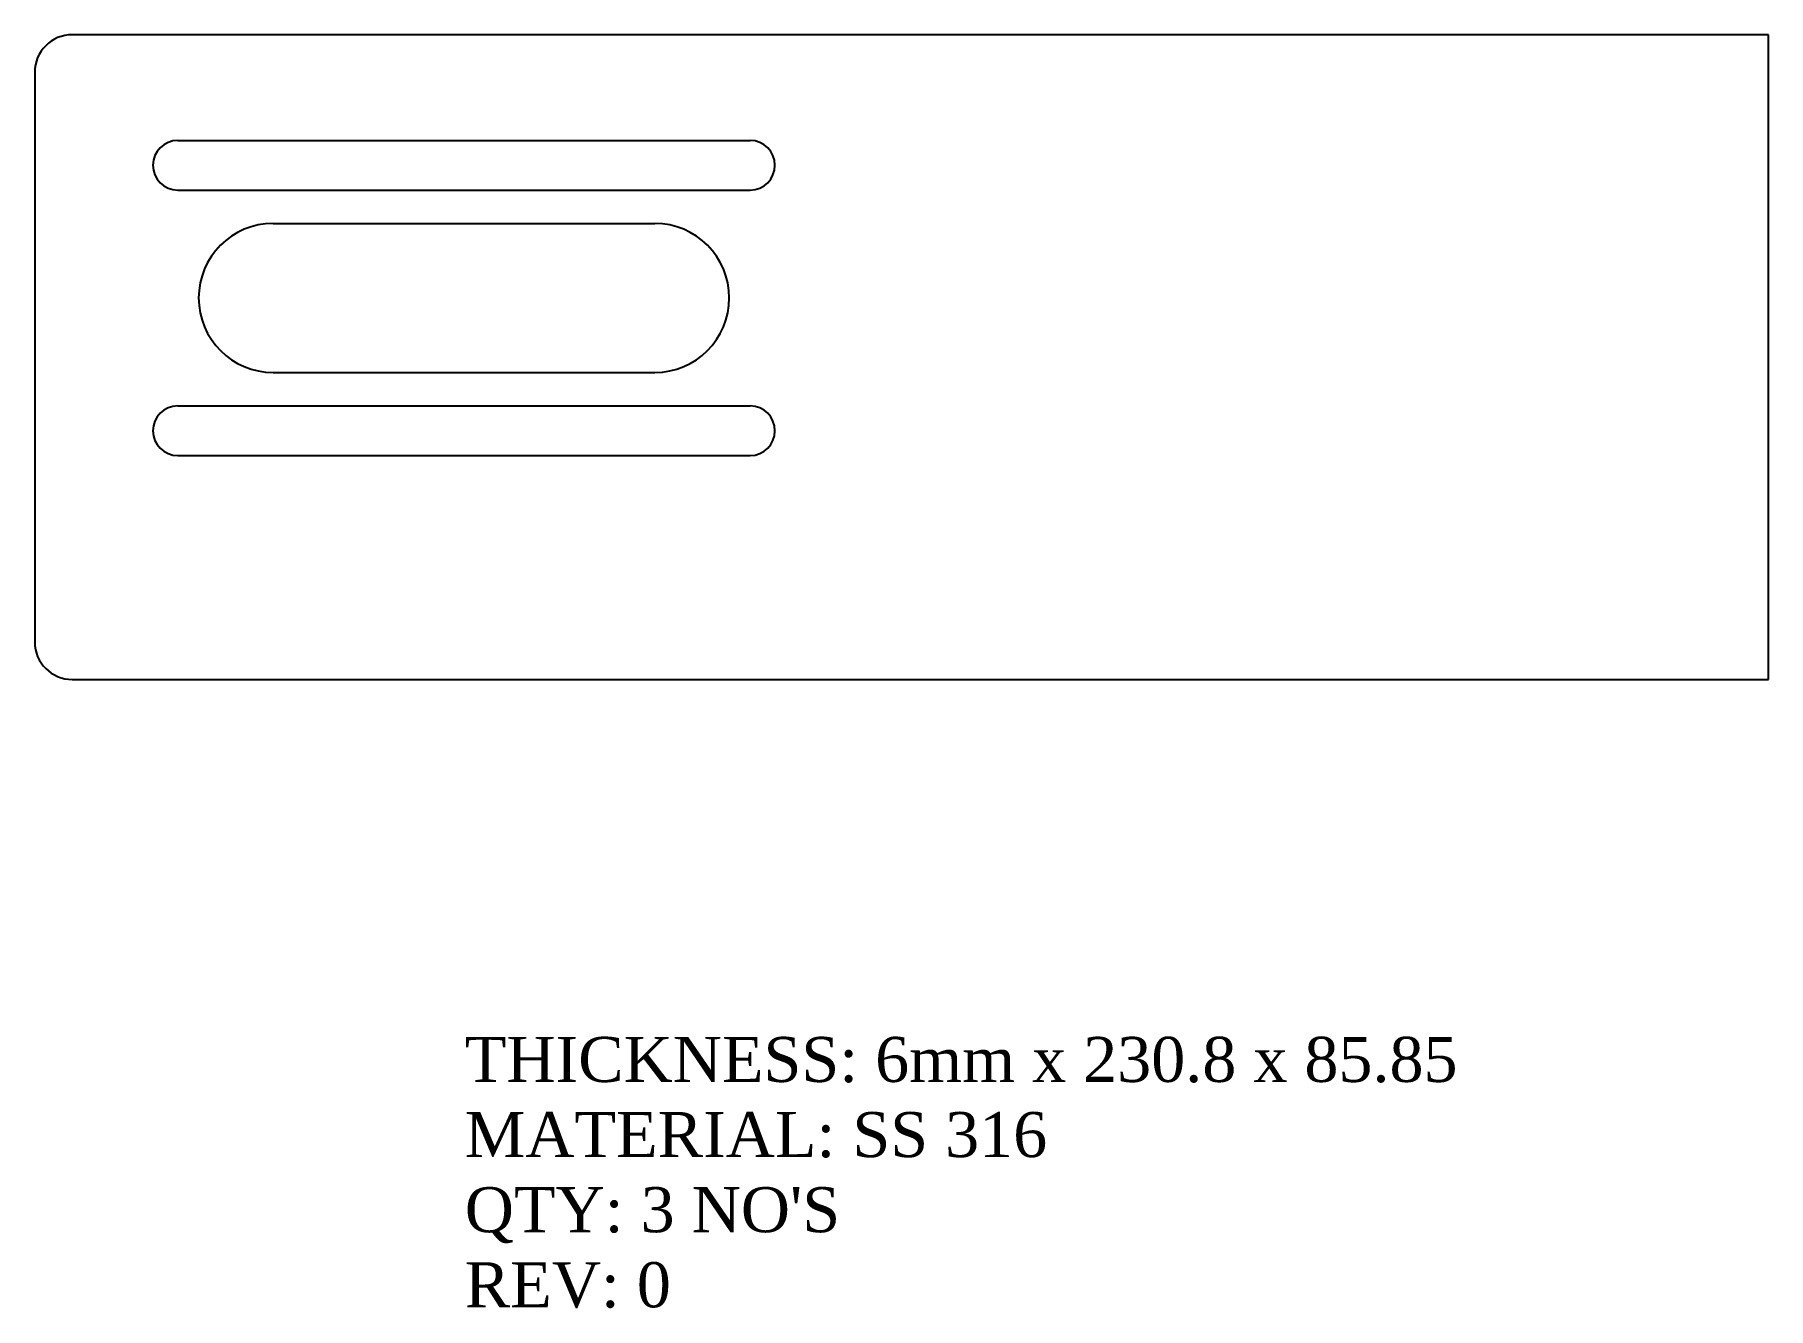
# Model space of a CAD drawing. Header units: millimetres. Extents: x 119 to 350, y -52 to 118.
import ezdxf

# ---------------------------------------------------------------- set-up
doc = ezdxf.new("R2010")
doc.units = ezdxf.units.MM
doc.layers.add('LaserCutting', color=3, linetype='Continuous')
doc.styles.get("Standard").update_dxf_attribs({"font": 'ARIAL.TTF'})

msp = doc.modelspace()

# ---------------------------------------------------------------- linework, layer by layer
at = {"layer": 'LaserCutting'}
for p, q in [((349.62, 117.99), (123.82, 117.99)), ((349.62, 32.14), (349.62, 117.99)), ((118.82, 112.99), (118.82, 37.14)), ((137.87, 103.91), (214.07, 103.91)), ((137.87, 97.31), (214.07, 97.31)), ((150.57, 92.86), (201.37, 92.86)), ((150.57, 73.02), (201.37, 73.02)), ((137.87, 68.56), (214.07, 68.56)), ((137.87, 61.96), (214.07, 61.96)), ((123.82, 32.14), (349.62, 32.14))]:
    msp.add_line(p, q, dxfattribs=at)
for centre, radius, start, end in [((123.82, 112.99), 5, 90, 180), ((137.87, 100.61), 3.3, 90, 270), ((214.07, 100.61), 3.3, 270, 90), ((150.57, 82.94), 9.92, 90, 270), ((201.37, 82.94), 9.92, 270, 90), ((137.87, 65.26), 3.3, 90, 270), ((214.07, 65.26), 3.3, 270, 90), ((123.82, 37.14), 5, 180, 270)]:
    msp.add_arc(centre, radius, start, end, dxfattribs=at)

# ---------------------------------------------------------------- texts
at = {"layer": 'LaserCutting', "insert": (176.08, -15.44), "char_height": 6, "attachment_point": 1}
msp.add_mtext_dynamic_manual_height_columns("\\pxql;{\\fTimes New Roman|b0|i0|c0|p18;THICKNESS: 6mm x 230.8 x 85.85 \\PMATERIAL: SS 316  \\PQTY: 3 NO'S\\PREV: 0}", width=139.4262, gutter_width=1, heights=[0], dxfattribs=at)

doc.saveas('drawing.dxf')
